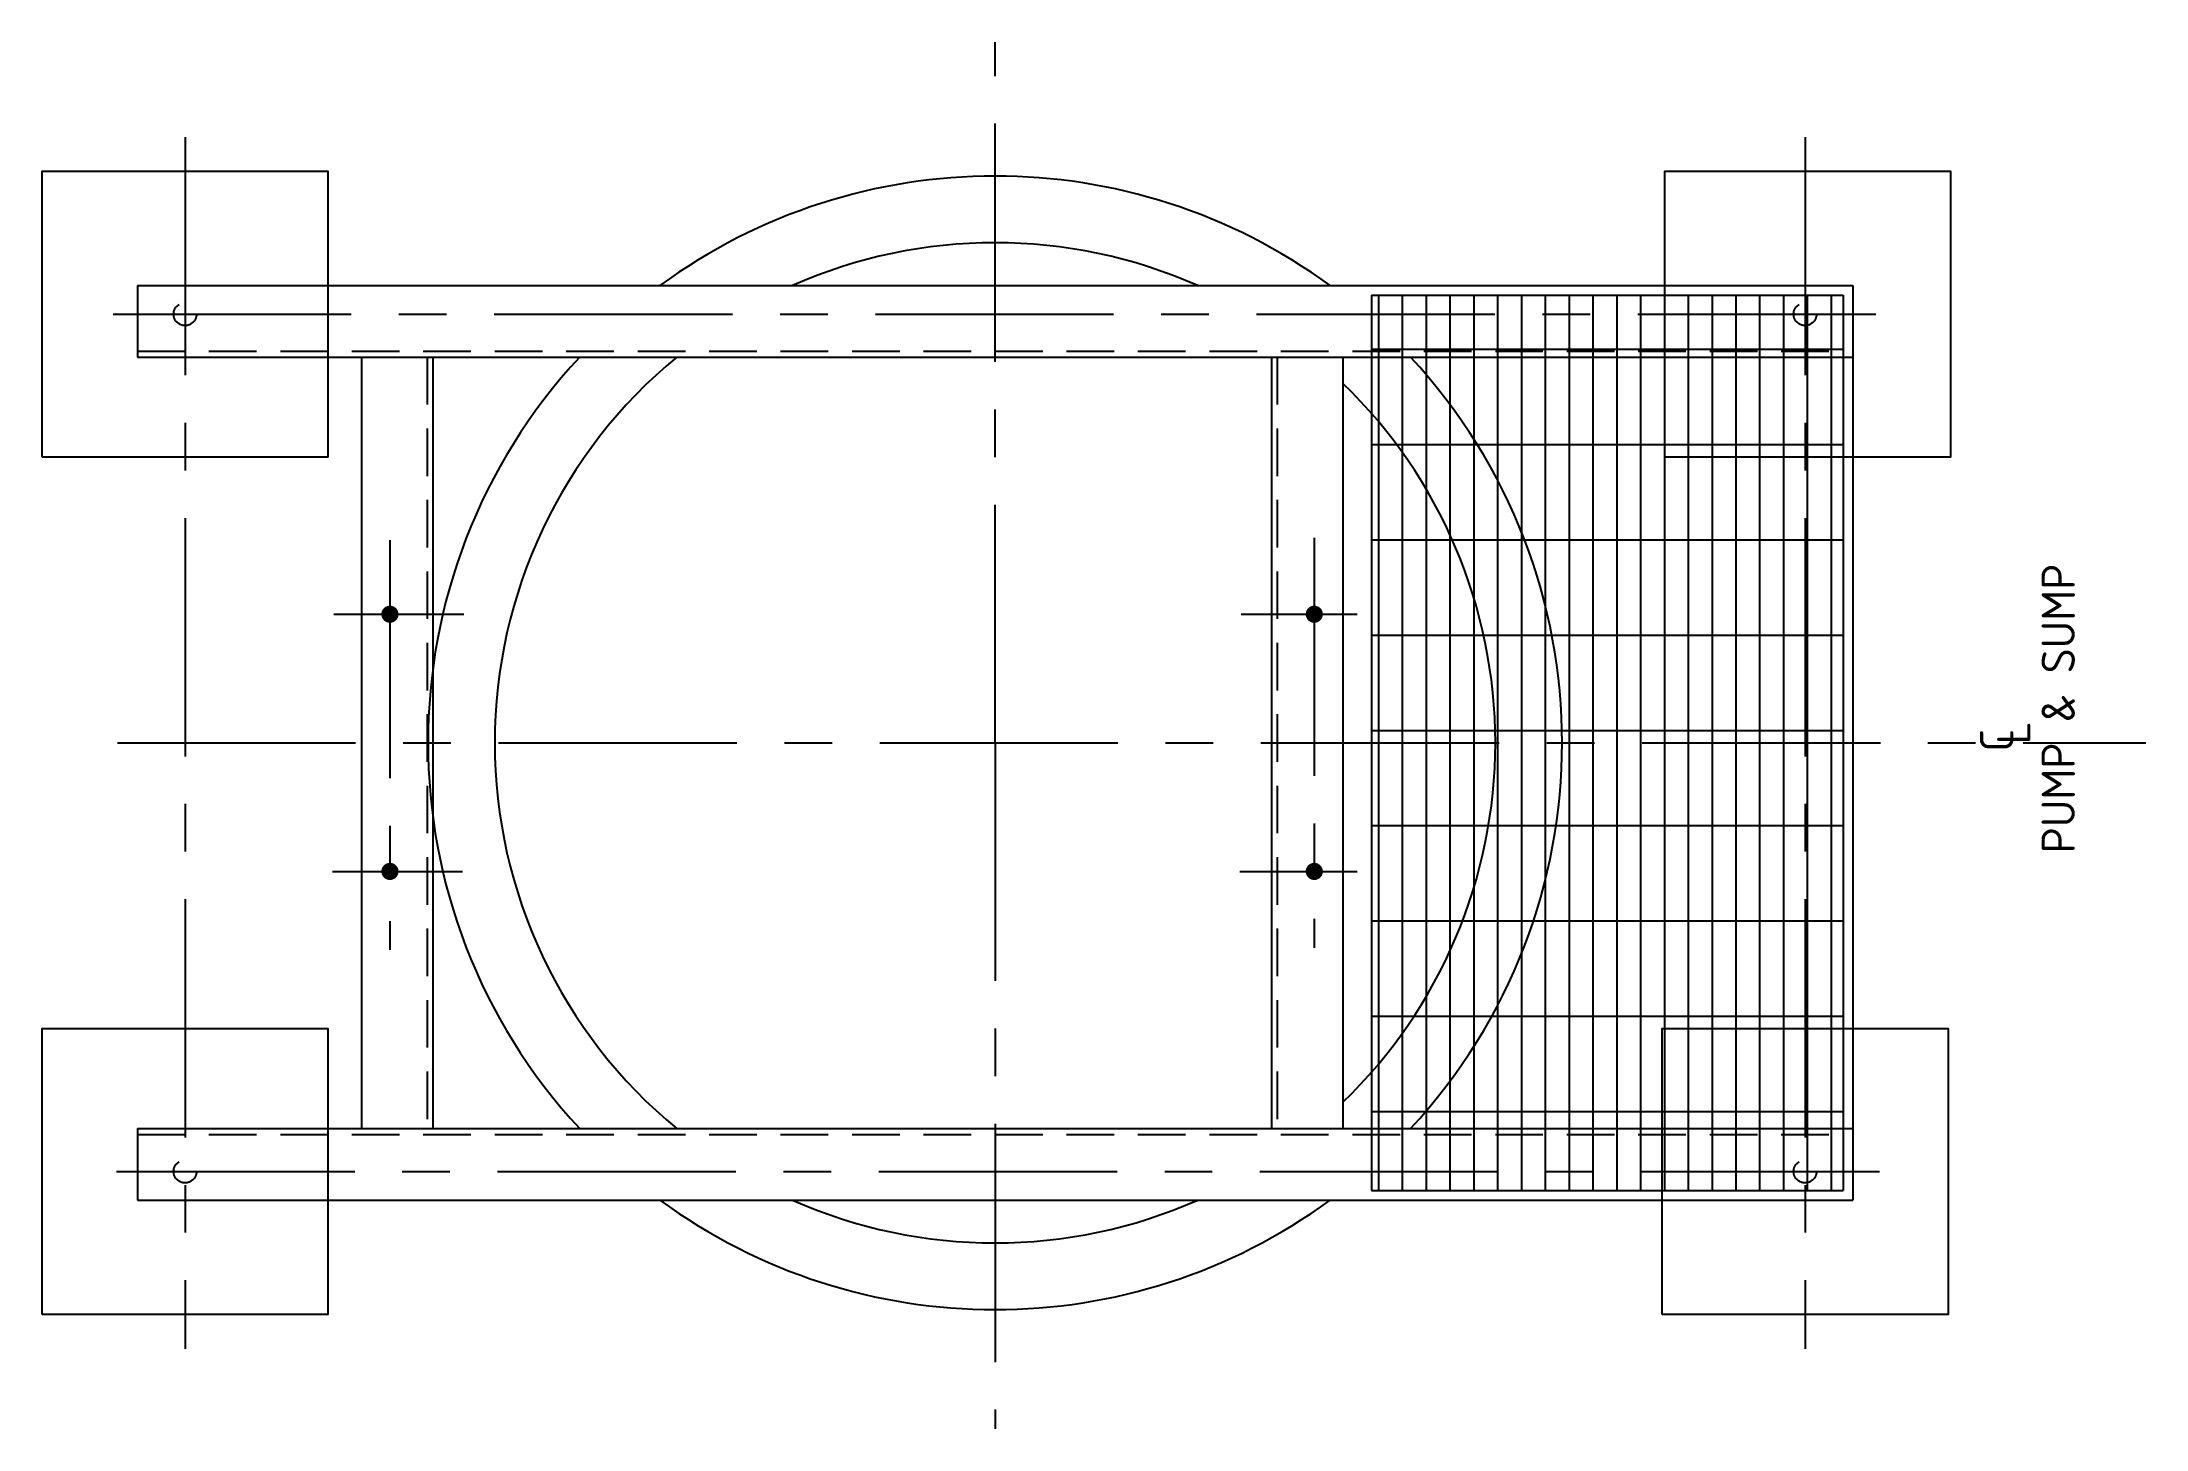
# Model space of a CAD drawing. Extents: x 1230 to 3438, y 4367 to 5823.
import ezdxf

# ---------------------------------------------------------------- set-up
doc = ezdxf.new("R2010")
doc.units = 0
doc.header["$LTSCALE"] = 200
doc.linetypes.add('CENTER', pattern=[2, 1.25, -0.25, 0.25, -0.25])
doc.linetypes.add('HIDDEN', pattern=[0.375, 0.25, -0.125])
doc.layers.get('0').update_dxf_attribs({"linetype": 'CONTINUOUS'})
for name, color, linetype in [('CEN', 7, 'CENTER'), ('HID', 7, 'HIDDEN'), ('TEXT', 7, 'CONTINUOUS')]:
    doc.layers.add(name, color=color, linetype=linetype)
doc.styles.get("Standard").update_dxf_attribs({"font": 'ISO3098B.SHX'})

# ---------------------------------------------------------------- blocks, each defined once
blk = doc.blocks.new('*X20')
at = {"color": 0, "linetype": 'CONTINUOUS'}
for p, q in [((2775, 4616.9), (2775, 5556.9)), ((2800, 4616.9), (2800, 5556.9)), ((2825, 4616.9), (2825, 5556.9)), ((2850, 4616.9), (2850, 5556.9)), ((2875, 4616.9), (2875, 5556.9)), ((2900, 4616.9), (2900, 5556.9)), ((2925, 4616.9), (2925, 5556.9)), ((2950, 4616.9), (2950, 5556.9)), ((2975, 4616.9), (2975, 5556.9)), ((3000, 4616.9), (3000, 5556.9)), ((3025, 4616.9), (3025, 5556.9)), ((3050, 4616.9), (3050, 5556.9)), ((3075, 4616.9), (3075, 5556.9)), ((3100, 4616.9), (3100, 5556.9)), ((3125, 4616.9), (3125, 5556.9)), ((3150, 4616.9), (3150, 5556.9)), ((3175, 4616.9), (3175, 5556.9)), ((3200, 4616.9), (3200, 5556.9)), ((3225, 4616.9), (3225, 5556.9)), ((3250, 4616.9), (3250, 5556.9)), ((2767.2, 5500), (3262.2, 5500)), ((2767.2, 5400), (3262.2, 5400)), ((2767.2, 5300), (3262.2, 5300)), ((2767.2, 5200), (3262.2, 5200)), ((2767.2, 5100), (3262.2, 5100)), ((2767.2, 5000), (3262.2, 5000)), ((2767.2, 4900), (3262.2, 4900)), ((2767.2, 4800), (3262.2, 4800)), ((2767.2, 4700), (3262.2, 4700))]:
    blk.add_line(p, q, dxfattribs=at)

msp = doc.modelspace()

# ---------------------------------------------------------------- linework, layer by layer
at = {"color": 2}
for p, q in [((1330.3, 5566.9), (3130.3, 5566.9)), ((1330.3, 5566.9), (1330.3, 5491.9)), ((3130.3, 5566.9), (3130.3, 5491.9)), ((2625.3, 5556.9), (2625.3, 4616.9)), ((2625.3, 5556.9), (3120.3, 5556.9)), ((3120.3, 5556.9), (3120.3, 4616.9)), ((1330.3, 5491.9), (3130.3, 5491.9)), ((1565.3, 5491.9), (1565.3, 4681.9)), ((1640.3, 5491.9), (1640.3, 4681.9)), ((2520.3, 5491.9), (2520.3, 4681.9)), ((2595.3, 5491.9), (2595.3, 4681.9)), ((3130.3, 5491.9), (3130.3, 4681.9)), ((1330.3, 4681.9), (3130.3, 4681.9)), ((1330.3, 4681.9), (1330.3, 4606.9)), ((3130.3, 4681.9), (3130.3, 4606.9)), ((2625.3, 4616.9), (3120.3, 4616.9)), ((1330.3, 4606.9), (3130.3, 4606.9))]:
    msp.add_line(p, q, dxfattribs=at)
for points in [[(1230.3, 5386.9), (1230.3, 5686.9), (1530.3, 5686.9), (1530.3, 5386.9)], [(2933, 5386.9), (2933, 5686.9), (3233, 5686.9), (3233, 5386.9)], [(1230.3, 4486.9), (1230.3, 4786.9), (1530.3, 4786.9), (1530.3, 4486.9)], [(2930.3, 4486.9), (2930.3, 4786.9), (3230.3, 4786.9), (3230.3, 4486.9)]]:
    msp.add_lwpolyline(points, close=True, dxfattribs=at)
at = {"color": 2, "const_width": 9}
for points in [[(1590.8, 5221.9, 1), (1599.8, 5221.9, 1)], [(2560.8, 5221.9, 1), (2569.8, 5221.9, 1)], [(1590.8, 4951.9, 1), (1599.8, 4951.9, 1)], [(2560.8, 4951.9, 1), (2569.8, 4951.9, 1)]]:
    msp.add_lwpolyline(points, format="xyb", close=True, dxfattribs=at)
at = {"color": 2}
for radius, start, end in [(595, 53.777, 126.223), (525, 66.1045, 113.8955), (595, 137.1038, 222.8962), (525, 129.5177, 230.4823), (595, 317.1038, 42.8962), (525, 314.0462, 45.9538), (595, 233.777, 306.223), (525, 246.1045, 293.8955)]:
    msp.add_arc((2230.3, 5086.9), radius, start, end, dxfattribs=at)
at = {"layer": 'CEN'}
for p, q in [((2230.3, 5086.9), (2230.3, 5822.6)), ((1380.3, 5722.7), (1380.3, 4450.7)), ((3080.3, 5722.7), (3080.3, 4450.7)), ((1304.7, 5536.9), (3180.7, 5536.9)), ((1595.3, 5299.8), (1595.3, 4869.6)), ((2565.1, 5302.1), (2565.1, 4871.8)), ((1536.4, 5221.9), (1672.9, 5221.9)), ((2488.7, 5221.9), (2610.3, 5221.9)), ((1309.3, 5086.9), (3438, 5086.9)), ((2230.3, 5086.9), (2230.3, 4366.6)), ((1535, 4951.9), (1671.5, 4951.9)), ((2487.3, 4951.9), (2610.3, 4951.9)), ((1308.3, 4636.9), (3191, 4636.9))]:
    msp.add_line(p, q, dxfattribs=at)
at = {"layer": 'HID'}
for p, q in [((1330.3, 5497.9), (3130.3, 5497.9)), ((1634.3, 5491.9), (1634.3, 4681.9)), ((2526.3, 5491.9), (2526.3, 4681.9)), ((1330.3, 4675.9), (3130.3, 4675.9))]:
    msp.add_line(p, q, dxfattribs=at)
for centre in [(1380.3, 5536.9), (3080.3, 5536.9), (1380.3, 4636.9), (3080.3, 4636.9)]:
    msp.add_circle(centre, 12, dxfattribs=at)

# ---------------------------------------------------------------- block references
at = {"color": 9}
msp.add_blockref('*X20', (-142, 0), dxfattribs=at)

# ---------------------------------------------------------------- texts
at = {"layer": 'TEXT', "color": 2}
for s, p in [('PUMP & SUMP', (3363.5, 4970.9)), ('L', (3316.8, 5085.3)), ('C', (3298.9, 5077.6))]:
    msp.add_text(s, height=35, rotation=90, dxfattribs=at).set_placement(p)

doc.saveas('drawing.dxf')
